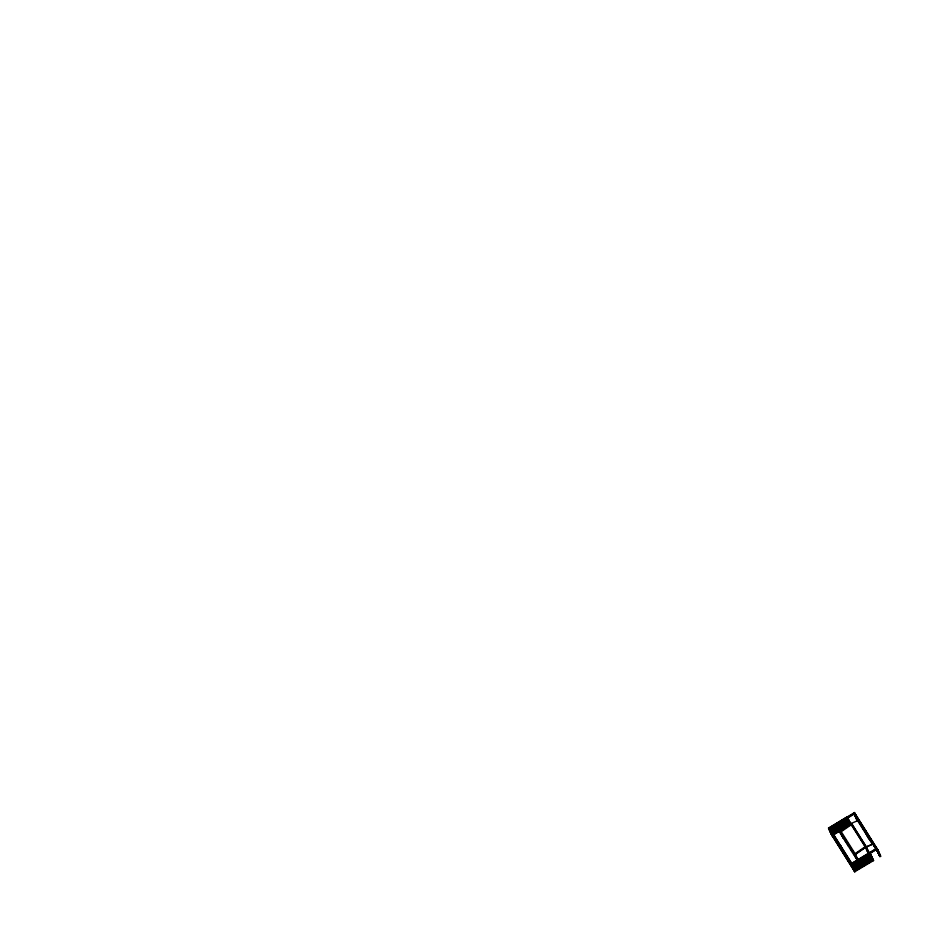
<?xml version="1.0" encoding="UTF-8"?>
<svg xmlns="http://www.w3.org/2000/svg" width="927" height="927" viewBox="0 0 927 927"><rect width="100%" height="100%" fill="white"/><g stroke="black" fill="none" stroke-linecap="round" stroke-linejoin="round"><path stroke-width="1.39" d="M858.726 834.914L854.613 828.39M859.062 835.366L863.153 841.948M863.5 842.4L865.864 846.247M872.411 844.254L866.224 846.896L854.103 855.285L839.283 831.762L851.403 823.385L857.614 820.673L872.411 844.254L866.119 847.035M840.812 830.998L851.009 823.941M841.241 831.681L851.276 824.74L865.563 847.417M855.1 853.674L865.134 846.733M865.633 847.139L855.436 854.196L858.066 859.85M850.743 824.277L831.971 835.563L828.506 828.078L847.278 816.78L847.718 817.498M857.881 820.128L857.185 820.534L853.663 812.944L854.358 812.527L877.197 848.773L880.65 856.27L879.897 856.583M828.726 828.193L854.3 812.701L877.915 850.349L877.243 850.812M828.761 828.611L846.814 817.324L850.557 825.25L847.382 818.553M847.498 817.22L854.648 813.118M829.062 828.715L854.671 813.315M829.178 828.97L854.891 813.663L854.231 814.126M830.349 828.483L847.753 817.811M854.381 814.509L855.076 814.091M829.433 829.723L848.066 818.448L829.259 829.688L852.933 867.44M854.474 814.659L855.146 814.196M829.503 830.233L848.344 819.039M854.659 815.1L855.32 814.636M829.688 830.268L848.321 818.993M855.389 814.74L854.636 815.053M829.746 830.766L848.506 819.422L829.932 830.801M855.575 815.169L854.972 815.737L855.644 815.273M830.186 831.345L848.819 820.071L830.001 831.31L853.674 869.051M830.244 831.843L849.086 820.65M855.378 816.664L856.073 816.247M830.43 831.878L849.062 820.604M855.47 816.814L856.131 816.351M830.499 832.388L849.341 821.195M856.316 816.791L855.714 817.359L856.386 816.896M830.673 832.423L849.317 821.148M849.561 821.681L830.743 832.921L849.584 821.728M856.699 817.938L856.212 818.437L856.838 817.915M868.356 837.011L880.465 856.235L876.722 848.309L851.113 863.721L854.81 871.809L831.218 833.952L850.082 822.805M857.069 818.402L856.467 818.97M831.241 833.999L850.059 822.759M856.397 818.865L857.127 818.506M832.643 833.779L850.244 823.199L832.666 833.837M856.71 819.514L857.313 818.947M856.641 819.41L857.382 819.051M850.488 823.732L832.886 834.323L850.557 823.836M856.872 819.897L857.556 819.48L856.954 820.047M857.811 820.024L857.51 821.055L858.089 820.719L854.358 812.527M832.145 835.598L850.801 824.381M851.901 824.091L854.288 827.869M840.488 831.751L840.047 831.299L854.972 854.74L857.881 861.368M843.512 838.309L843.755 837.44M840.036 846.2L840.615 845.853L829.746 828.622M840.244 846.478L840.824 846.131L844.242 853.535L843.663 853.883L839.92 845.957L840.499 845.609L843.918 853.014L843.338 853.361M865.864 831.067L865.285 831.415L868.703 838.819L869.283 838.471L865.54 830.546L864.961 830.893L867.811 837.069M840.36 846.722L840.94 846.374L852.133 864.138L869.63 853.605M848.9 845.609L848.332 845.957L847.197 843.5M854.532 854.288L854.856 854.81M855.134 855.598L857.556 860.847L855.297 857L855.864 856.652M851.229 863.964L869.306 853.083L866.293 846.93L851.496 823.35L839.283 831.762M869.885 852.736L876.838 848.553M851.403 864.149L870.059 852.921M877.012 848.738L876.432 849.086L879.955 856.687L876.154 848.657M851.345 864.323L877.197 848.773M870.21 853.257L876.594 849.422M851.507 864.706L870.279 853.419M876.687 849.63L877.359 849.167M851.6 864.856L870.349 853.524L869.769 852.492L873.582 860.523L854.74 871.704M876.757 849.735L877.417 849.271M851.762 865.25L870.615 854.103M876.93 850.163L877.602 849.7M851.843 865.401L870.592 854.057M877 850.268L877.672 849.804M852.006 865.783L870.777 854.497L852.098 865.934M877.185 850.708L877.846 850.244M852.261 866.328L871.032 855.03L852.342 866.478M877.429 851.241L878.101 850.777M877.498 851.345L878.17 850.882M852.504 866.861L871.276 855.575L852.597 867.012M877.684 851.786L878.344 851.31M877.742 851.89L878.414 851.415M852.747 867.405L871.612 856.258M878.599 851.855L877.904 852.272L878.657 851.959M852.84 867.556L871.589 856.212M853.002 867.939L871.774 856.641L853.095 868.089M878.842 852.388L878.159 852.805L878.912 852.492M853.246 868.483L872.017 857.185L853.338 868.634M879.097 852.933L878.495 853.5M878.425 853.396L879.155 853.037L855.204 814.706M853.5 869.016L872.365 857.881M879.341 853.466L878.738 854.034M853.582 869.167L872.342 857.823M878.669 853.929L879.41 853.57M853.744 869.561L872.516 858.263L853.837 869.711M878.993 854.578L879.596 854.01M878.923 854.474L879.653 854.115L855.957 816.316M853.999 870.094L872.77 858.796L854.08 870.244M879.236 855.111L879.839 854.543M879.167 855.007L879.908 854.648M854.335 870.789L873.014 859.341M880.152 855.192L879.399 855.505M854.532 871.113L855.436 871.299L852.017 863.894L829.422 828.101M880.14 855.714L879.561 856.061L880.407 855.725L853.663 812.944M854.497 871.171L873.327 859.978L854.578 871.322M879.735 856.189L880.43 855.783M854.717 813.628L878.437 851.473M857.197 819.016L880.65 856.27M857.695 820.082L866.849 834.613M850.916 823.79L865.737 847.301M869.19 852.84L872.933 860.766L872.608 860.244L873.582 860.523M867.301 850.859L869.086 853.697L866.258 847.579M840.719 830.847L855.528 854.358M851.067 849.039L852.516 851.334M856.629 857.857L858.147 860.279M828.506 828.078L851.693 864.74M828.738 828.564L852.434 866.363M830.476 832.33L854.173 870.129M831.716 835.03L854.81 871.809M854.103 813.663L857.51 821.055M866.432 847.475L869.259 853.593M865.621 847.116L869.109 854.613M866.258 849.178L867.382 851.612M847.278 816.78L851.137 824.903M853.593 853.327L855.297 857M850.963 849.155L852.098 851.6M843.999 838.112L845.702 841.774M841.693 834.37L843.396 838.379M840.65 832.62L843.072 837.857M829.63 828.379L833.049 835.772L832.481 836.119L828.692 828.112M829.874 829.086L832.156 834.022M855.818 815.714L855.215 816.281L855.888 815.818M849.746 822.122L830.974 833.408L849.746 822.122"/></g></svg>
